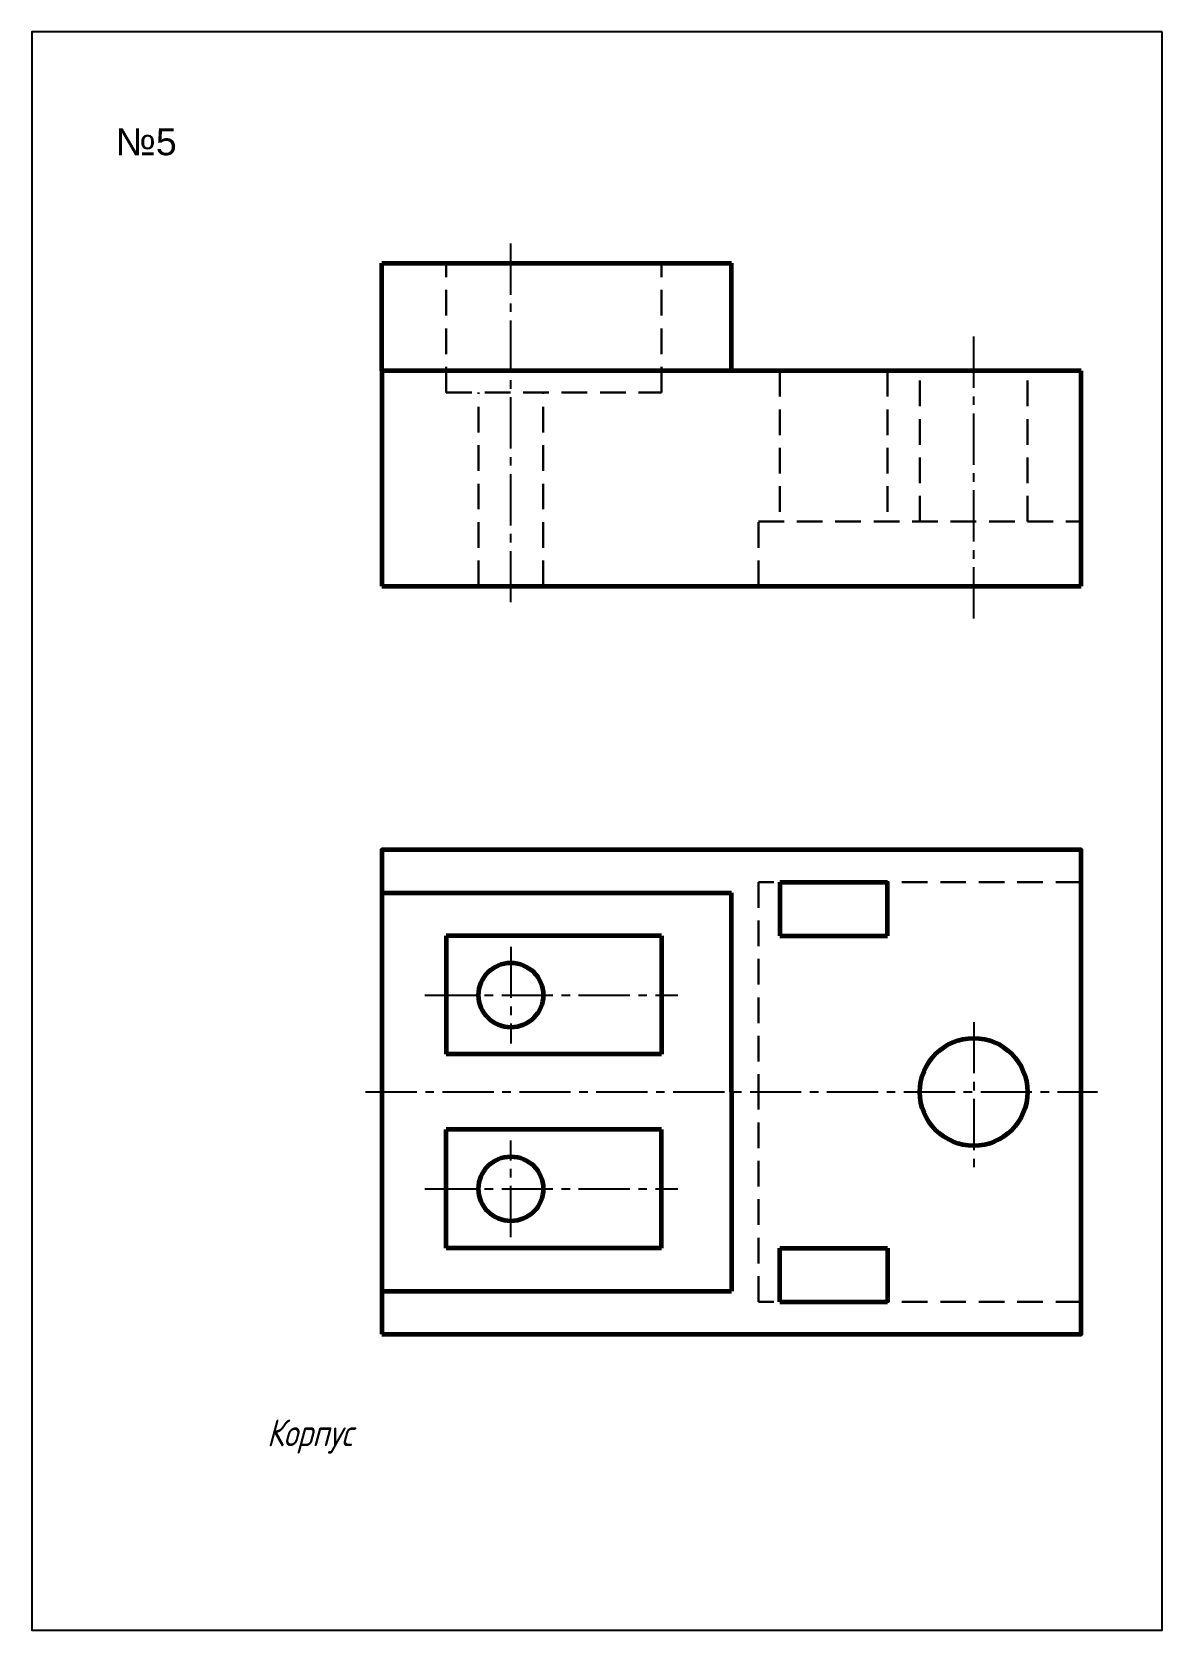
# Model space of a CAD drawing. Header units: millimetres. Extents: x 0 to 210, y 0 to 297.
import ezdxf

# ---------------------------------------------------------------- set-up
doc = ezdxf.new("R2010")
doc.units = ezdxf.units.MM
doc.header["$LTSCALE"] = 0.5
doc.linetypes.add('CENTER2', pattern=[28.575, 19.05, -3.175, 3.175, -3.175])
doc.linetypes.add('DASHED2', pattern=[9.525, 6.35, -3.175])
doc.layers.get('0').update_dxf_attribs({"linetype": 'CONTINUOUS'})
doc.layers.get('Defpoints').update_dxf_attribs({"linetype": 'CONTINUOUS'})
doc.styles.get("Standard").update_dxf_attribs({"font": 'isocpeur.ttf', "width": 0.8, "oblique": 15})
doc.styles.add('АРИАЛ-5(1)', font='ARIAL.TTF', dxfattribs={"height": 5})

msp = doc.modelspace()

# ---------------------------------------------------------------- linework, layer by layer
at = {"linetype": 'CENTER2'}
for p, q in [((89, 191), (89, 259)), ((175, 188), (175, 241)), ((89, 127), (89, 109)), ((73, 118), (120, 118)), ((175, 113), (175, 86)), ((62, 100), (198, 100)), ((89, 73), (89, 91)), ((73, 82), (120, 82))]:
    msp.add_line(p, q, dxfattribs=at)
at = {"linetype": 'Continuous', "lineweight": 60}
for p, q in [((65, 234), (65, 254)), ((65, 254), (130, 254)), ((130, 234), (130, 254)), ((195, 234), (65, 234)), ((65, 234), (65, 194)), ((195, 194), (195, 234)), ((65, 194), (195, 194)), ((65, 137), (130, 137)), ((130, 100), (130, 137)), ((139, 139), (139, 129)), ((139, 139), (159, 139)), ((159, 129), (159, 139)), ((117, 129), (77, 129)), ((77, 129), (77, 107)), ((117, 129), (117, 107)), ((139, 129), (159, 129)), ((117, 107), (77, 107)), ((130, 100), (130, 63)), ((117, 93), (77, 93)), ((77, 71), (77, 93)), ((117, 71), (117, 93)), ((117, 71), (77, 71)), ((139, 71), (159, 71)), ((139, 61), (139, 71)), ((159, 71), (159, 61)), ((65, 63), (130, 63)), ((139, 61), (159, 61))]:
    msp.add_line(p, q, dxfattribs=at)
at = {"color": 7, "linetype": 'DASHED2', "lineweight": 30, "ltscale": 1.5}
for p, q in [((77, 230), (77, 254)), ((117, 230), (117, 254)), ((139, 234), (139, 206)), ((159, 234), (159, 206)), ((165, 206), (165, 234)), ((185, 206), (185, 234)), ((77, 230), (117, 230)), ((83, 194), (83, 230)), ((95, 194), (95, 230)), ((135, 194), (135, 206)), ((135, 206), (195, 206)), ((195, 139), (135, 139)), ((135, 139), (135, 100)), ((135, 61), (135, 100)), ((195, 61), (135, 61))]:
    msp.add_line(p, q, dxfattribs=at)
at = {"linetype": 'Continuous', "lineweight": -3}
for p, q in [((65, 145), (125, 145)), ((65, 145), (89, 145)), ((77, 129), (77, 129)), ((77, 71), (77, 71))]:
    msp.add_line(p, q, dxfattribs=at)
at = {"linetype": 'Continuous', "lineweight": 60}
msp.add_lwpolyline([(65, 55), (195, 55), (195, 145), (65, 145)], close=True, dxfattribs=at)
for centre, radius in [((89, 118), 6), ((175, 100), 10), ((89, 82), 6)]:
    msp.add_circle(centre, radius, dxfattribs=at)
at = {"layer": 'Defpoints'}
msp.add_lwpolyline([(210, 297), (0, 297), (0, 0), (210, 0)], close=True, dxfattribs=at)

# ---------------------------------------------------------------- texts
at = {"color": 7, "linetype": 'Continuous', "lineweight": -3, "style": 'АРИАЛ-5(1)'}
msp.add_text('№5', height=5, dxfattribs=at).set_placement((15.53, 274.09))
at = {"oblique": 15, "width": 0.8}
msp.add_text('Корпус', height=5, dxfattribs=at).set_placement((43.66, 34.16))

doc.saveas('drawing.dxf')
